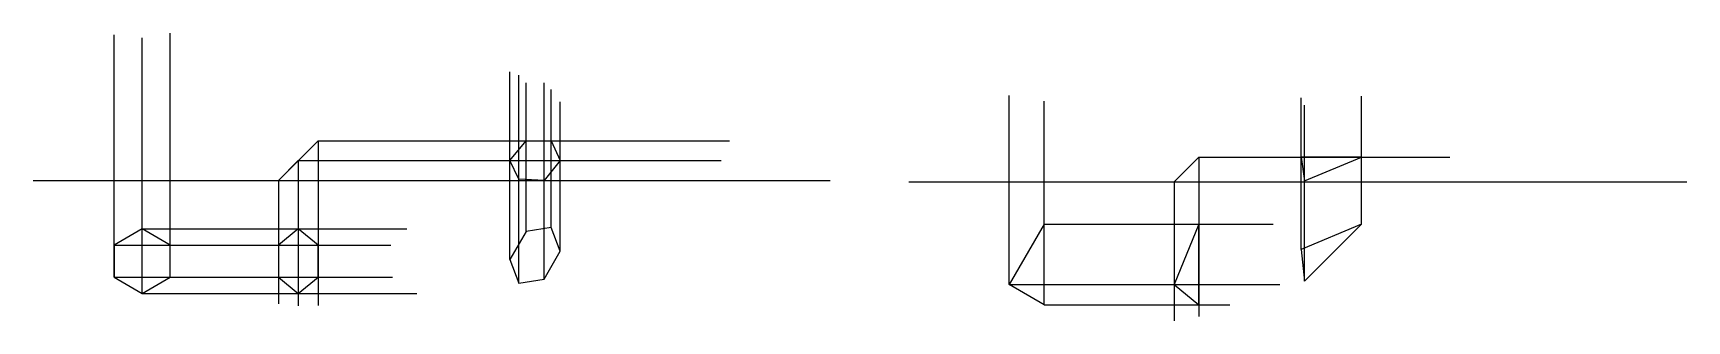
# Model space of a CAD drawing. Header units: millimetres. Extents: x 186 to 71940, y -203 to 575.
# Drawn here: x 6625 to 8163, y 119 to 387 of the extents above; entities that cross this region are included whole.
import ezdxf

# ---------------------------------------------------------------- set-up
doc = ezdxf.new("R2010")
doc.units = ezdxf.units.MM
doc.header["$MEASUREMENT"] = 0

msp = doc.modelspace()

# ---------------------------------------------------------------- linework, layer by layer
at = {"color": 242, "true_color": 0xcd2027}
for p, q in [((6699.98, 159.46), (6699.98, 385.2)), ((6751.94, 159.46), (6751.94, 386.72)), ((6725.96, 144.46), (6725.96, 382.16))]:
    msp.add_line(p, q, dxfattribs=at)
at = {"color": 240, "true_color": 0xed1f24}
for p, q in [((7068.02, 176.1), (7068.02, 350.7)), ((7076.43, 153.92), (7076.43, 347.65)), ((7083.02, 202.08), (7083.02, 340.39)), ((7099.84, 157.73), (7099.84, 340.39)), ((7106.43, 205.88), (7106.43, 334.29)), ((7803.88, 185.34), (7803.88, 326.35)), ((7859.89, 208.88), (7859.89, 327.96)), ((7114.84, 183.71), (7114.84, 322.87)), ((7806.86, 155.84), (7806.86, 319.51)), ((6889.51, 286.43), (7272.15, 286.43)), ((6871.14, 268.06), (7264.53, 268.06)), ((7708.84, 271.12), (7942.03, 271.12))]:
    msp.add_line(p, q, dxfattribs=at)
at = {"color": 1}
for p, q in [((7532.3, 152.63), (7532.3, 328.53)), ((7564.78, 133.88), (7564.78, 323.34)), ((7685.87, 248.16), (7708.84, 271.12)), ((7708.84, 271.12), (7708.84, 122.89)), ((7685.87, 248.16), (7685.87, 118.87)), ((7564.78, 208.88), (7777.77, 208.88)), ((7532.3, 152.63), (7784.21, 152.63)), ((7564.78, 133.88), (7737.52, 133.88))]:
    msp.add_line(p, q, dxfattribs=at)
at = {"color": 4}
for p, q in [((6852.77, 249.69), (6889.51, 286.43)), ((6889.51, 286.43), (6889.51, 133.16)), ((6852.77, 249.69), (6871.14, 268.06)), ((6871.14, 268.06), (6871.14, 132.97)), ((6699.98, 249.69), (6751.94, 249.69)), ((6852.77, 249.69), (6852.77, 134.69)), ((6725.96, 204.46), (6972.03, 204.46)), ((6699.98, 189.46), (6957.16, 189.46)), ((6699.98, 159.46), (6958.69, 159.46)), ((6725.96, 144.46), (6981.56, 144.46))]:
    msp.add_line(p, q, dxfattribs=at)
at = {"color": 7, "true_color": 0xffffff}
for p, q in [((7067.83, 268.06), (7083.02, 286.43)), ((7083.02, 286.43), (7106.43, 286.43)), ((7106.43, 286.43), (7114.84, 268.06)), ((7076.43, 250.79), (7067.83, 268.06)), ((7114.84, 268.06), (7099.84, 249.69)), ((7859.89, 271.12), (7803.88, 271.12)), ((7803.88, 271.12), (7806.86, 249.38)), ((7806.86, 249.38), (7859.89, 271.12)), ((6624.52, 249.69), (7365.99, 249.69)), ((7099.84, 249.69), (7076.43, 250.79)), ((7438.97, 248.16), (7803.88, 248.16)), ((7803.88, 248.16), (7806.86, 248.16)), ((7806.86, 248.16), (8162.67, 248.16)), ((6871.14, 204.46), (6852.77, 189.46)), ((6889.51, 189.46), (6871.14, 204.46)), ((7083.02, 202.08), (7068.02, 176.1)), ((7106.43, 205.88), (7083.02, 202.08)), ((7114.84, 183.71), (7106.43, 205.88)), ((7564.78, 208.88), (7532.3, 152.63)), ((7564.78, 133.88), (7564.78, 208.88)), ((7708.84, 208.88), (7685.87, 152.63)), ((7708.84, 133.88), (7708.84, 208.88)), ((7859.89, 208.88), (7803.88, 185.34)), ((7806.86, 155.84), (7859.89, 208.88)), ((6852.77, 189.46), (6852.77, 159.46)), ((6889.51, 159.46), (6889.51, 189.46)), ((7803.88, 185.34), (7806.86, 155.84)), ((7068.02, 176.1), (7076.43, 153.92)), ((7099.84, 157.73), (7114.84, 183.71)), ((6852.77, 159.46), (6871.14, 144.46)), ((6871.14, 144.46), (6889.51, 159.46)), ((7076.43, 153.92), (7099.84, 157.73)), ((7564.78, 133.88), (7532.3, 152.63)), ((7685.87, 152.63), (7708.84, 133.88))]:
    msp.add_line(p, q, dxfattribs=at)
msp.add_lwpolyline([(6751.94, 189.46), (6725.96, 204.46), (6699.98, 189.46), (6699.98, 159.46), (6725.96, 144.46), (6751.94, 159.46)], close=True, dxfattribs=at)

doc.saveas('drawing.dxf')
